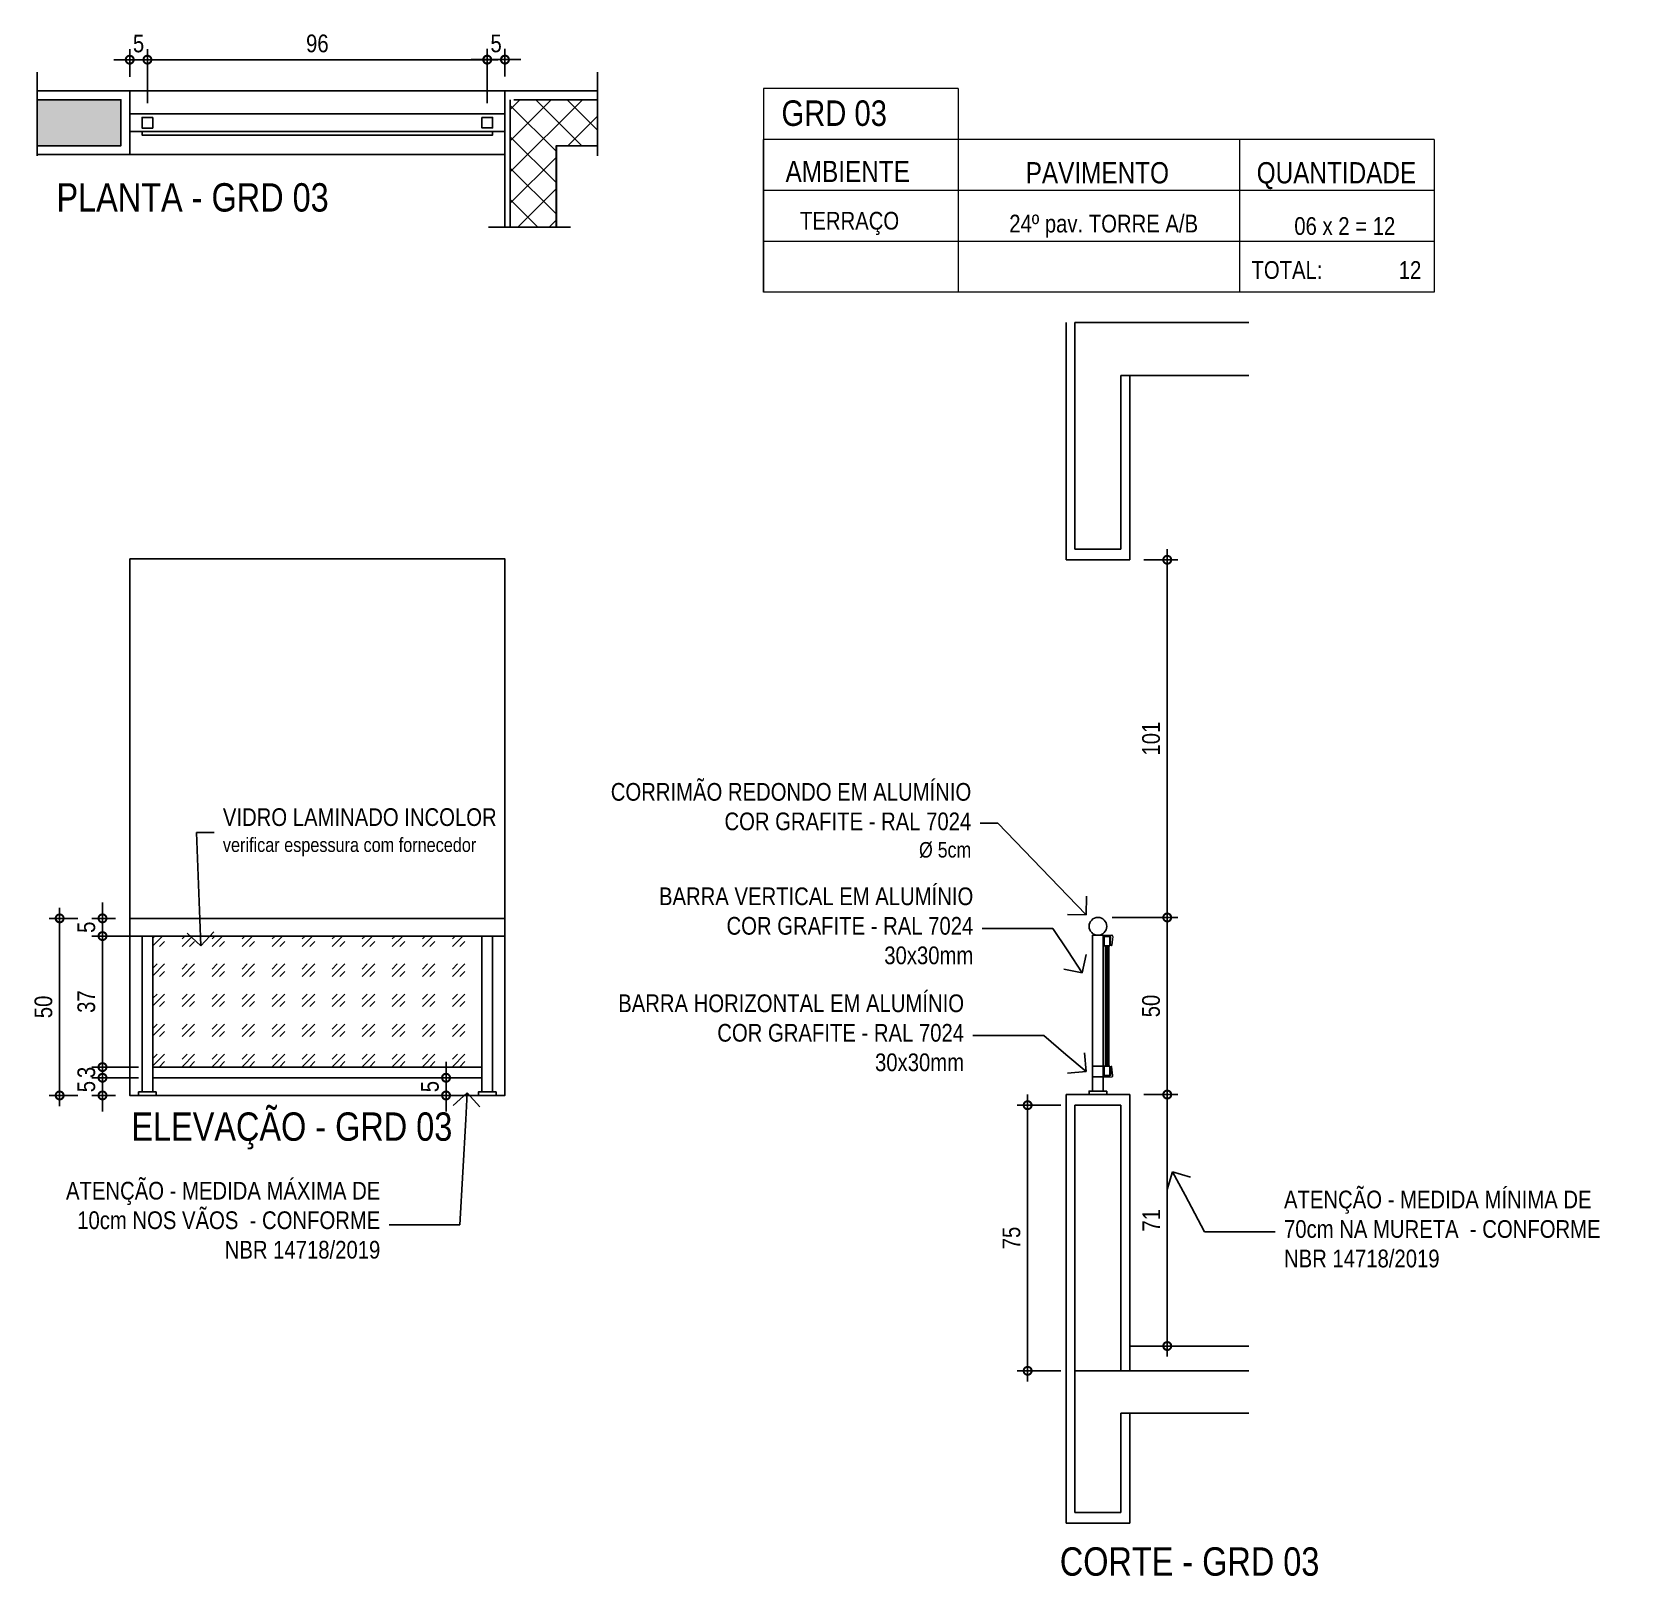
# Model space of a CAD drawing. Header units: metres. Extents: x -1.2 to 70.7, y -18.8 to 3.9.
# Drawn here: x 17.819 to 22.325, y -0.929 to 3.431 of the extents above; entities that cross this region are included whole.
import ezdxf
from ezdxf import colors
from ezdxf.entities.mleader import LeaderData, LeaderLine
from ezdxf.math import Vec2, Vec3

# ---------------------------------------------------------------- set-up
doc = ezdxf.new("R2010")
doc.units = ezdxf.units.M
doc.header["$PDMODE"] = 35
doc.linetypes.add('DASHEDX2', pattern=[1.5, 1, -0.5])
for name, color, linetype in [('1', 232, 'DASHEDX2'), ('103', 232, 'Continuous'), ('4', 2, 'Continuous'), ('5', 2, 'Continuous'), ('ARQ-ALV ACAB', 4, 'Continuous'), ('ARQ-ALV OSSO', 5, 'Continuous'), ('ARQ-AUX', 7, 'Continuous'), ('ARQ-AUX1', 1, 'Continuous'), ('ARQ-AUX2', 2, 'Continuous'), ('ARQ-DIM', 2, 'Continuous'), ('ARQ-SIM', 1, 'Continuous'), ('ARQ-TXT', 2, 'Continuous'), ('ARQ-TXT01', 2, 'Continuous'), ('ARQ-TXT3', 3, 'Continuous'), ('ES-CORTE', 2, 'Continuous')]:
    doc.layers.add(name, color=color, linetype=linetype)
doc.layers.add('SIMB', color=1, linetype='Continuous', lineweight=13)
doc.styles.add('Adesa', font='ARIALN.TTF')
doc.dimstyles.new('ADESA 1-0025', dxfattribs={"dimtxt": 0.05, "dimasz": 0.045, "dimexe": 0.03, "dimexo": 0.04, "dimgap": 0.02, "dimtad": 1, "dimtoh": 1, "dimdec": 0, "dimlfac": 100, "dimzin": 4, "dimtxsty": 'Adesa', "dimblk": 'DOTSMALL', "dimcen": 1, "dimdle": 0.03, "dimclrd": 1, "dimclre": 1, "dimclrt": 256, "dimazin": 1, "dimtm": 1e-09, "dimtfac": 1, "dimtdec": 0, "dimtix": 1, "dimtmove": 2, "dimatfit": 0, "dimldrblk": 'DOTSMALL', "dimfxl": 0.8, "dimtvp": 2, "dimtolj": 1, "dimtzin": 0, "dimarcsym": 0})

# ---------------------------------------------------------------- blocks, each defined once
blk = doc.blocks.new('_H315D25D1B8-052')
for p, q in [((-605.99, 596.09), (-585.58, 616.5)), ((-605.99, 604.93), (-594.42, 616.5)), ((-605.99, 613.77), (-603.26, 616.5)), ((-592.99, 601.83), (-605.99, 614.83)), ((-585.82, 603.5), (-598.82, 616.5)), ((-581.37, 607.89), (-589.98, 616.5)), ((-589.74, 603.5), (-581.37, 611.87)), ((-592.99, 592.99), (-605.99, 605.99)), ((-605.99, 587.25), (-592.99, 600.25)), ((-592.99, 584.15), (-605.99, 597.15)), ((-603.94, 580.46), (-592.99, 591.41)), ((-598.14, 580.46), (-605.99, 588.31)), ((-595.1, 580.46), (-592.99, 582.57))]:
    blk.add_line(p, q)
blk = doc.blocks.new('_DotSmall')
at = {"color": 0, "linetype": 'ByBlock', "const_width": 0.5}
blk.add_lwpolyline([(-0.0625, 0, 1), (0.0625, 0, 1)], format="xyb", close=True, dxfattribs=at)
blk = doc.blocks.new('*D41')
at = {"layer": 'ARQ-DIM', "color": 1, "lineweight": -2, "transparency": 16777216}
for p, q in [((18.0956, 3.3044), (18.0956, 3.3824)), ((18.1456, 3.2294), (18.1456, 3.3824)), ((18.0956, 3.3524), (18.0506, 3.3524)), ((18.1456, 3.3524), (18.0956, 3.3524)), ((18.1456, 3.3524), (18.1906, 3.3524))]:
    blk.add_line(p, q, dxfattribs=at)
at = {"layer": 'Defpoints', "color": 0, "transparency": 16777216}
for p in [(18.0956, 3.3524), (18.0956, 3.2644, 0), (18.1456, 3.1894, 0)]:
    blk.add_point(p, dxfattribs=at)
at = {"layer": 'ARQ-DIM', "color": 1, "lineweight": -2, "transparency": 16777216, "xscale": 0.045, "yscale": 0.045, "zscale": 0.045}
blk.add_blockref('_DotSmall', (18.0956, 3.3524), dxfattribs=at)
at = {"layer": 'ARQ-DIM', "color": 1, "lineweight": -2, "transparency": 16777216, "xscale": 0.045, "yscale": 0.045, "zscale": 0.045, "rotation": 180}
blk.add_blockref('_DotSmall', (18.1456, 3.3524), dxfattribs=at)
at = {"layer": 'ARQ-DIM', "transparency": 16777216, "insert": (18.1206, 3.3979), "char_height": 0.05, "attachment_point": 5, "style": 'Adesa'}
blk.add_mtext('\\A1;5', dxfattribs=at)
blk = doc.blocks.new('*D42')
at = {"layer": 'ARQ-DIM', "color": 1, "lineweight": -2, "transparency": 16777216}
for p, q in [((18.1456, 3.2294), (18.1456, 3.3824)), ((19.1055, 3.2294), (19.1055, 3.3824)), ((18.1156, 3.3524), (19.1355, 3.3524))]:
    blk.add_line(p, q, dxfattribs=at)
at = {"layer": 'Defpoints', "color": 0, "transparency": 16777216}
for p in [(19.1055, 3.3524), (18.1456, 3.1894, 0), (19.1055, 3.1894)]:
    blk.add_point(p, dxfattribs=at)
at = {"layer": 'ARQ-DIM', "color": 1, "lineweight": -2, "transparency": 16777216, "xscale": 0.045, "yscale": 0.045, "zscale": 0.045, "rotation": 180}
blk.add_blockref('_DotSmall', (18.1456, 3.3524), dxfattribs=at)
at = {"layer": 'ARQ-DIM', "color": 1, "lineweight": -2, "transparency": 16777216, "xscale": 0.045, "yscale": 0.045, "zscale": 0.045}
blk.add_blockref('_DotSmall', (19.1055, 3.3524), dxfattribs=at)
at = {"layer": 'ARQ-DIM', "transparency": 16777216, "insert": (18.6256, 3.398), "char_height": 0.05, "attachment_point": 5, "style": 'Adesa'}
blk.add_mtext('\\A1;96', dxfattribs=at)
blk = doc.blocks.new('*D43')
at = {"layer": 'ARQ-DIM', "color": 1, "lineweight": -2, "transparency": 16777216}
for p, q in [((19.1055, 3.2296), (19.1055, 3.3826)), ((19.1555, 3.3046), (19.1555, 3.3826)), ((19.1055, 3.3526), (19.0605, 3.3526)), ((19.1055, 3.3526), (19.1555, 3.3526)), ((19.1555, 3.3526), (19.2005, 3.3526))]:
    blk.add_line(p, q, dxfattribs=at)
at = {"layer": 'Defpoints', "color": 0, "transparency": 16777216}
for p in [(19.1555, 3.3526), (19.1555, 3.2646, 0), (19.1055, 3.1896, 0)]:
    blk.add_point(p, dxfattribs=at)
at = {"layer": 'ARQ-DIM', "color": 1, "lineweight": -2, "transparency": 16777216, "xscale": 0.045, "yscale": 0.045, "zscale": 0.045}
blk.add_blockref('_DotSmall', (19.1055, 3.3526), dxfattribs=at)
at = {"layer": 'ARQ-DIM', "color": 1, "lineweight": -2, "transparency": 16777216, "xscale": 0.045, "yscale": 0.045, "zscale": 0.045, "rotation": 180}
blk.add_blockref('_DotSmall', (19.1555, 3.3526), dxfattribs=at)
at = {"layer": 'ARQ-DIM', "transparency": 16777216, "insert": (19.1305, 3.398), "char_height": 0.05, "attachment_point": 5, "style": 'Adesa'}
blk.add_mtext('\\A1;5', dxfattribs=at)
blk = doc.blocks.new('*D45')
at = {"layer": 'ARQ-DIM', "color": 1, "lineweight": -2, "transparency": 16777216}
for p, q in [((18.0187, 0.4779), (18.0187, 0.5229)), ((18.1206, 0.4779), (17.9887, 0.4779)), ((18.0187, 0.4779), (18.0187, 0.4279)), ((18.0556, 0.4279), (17.9887, 0.4279)), ((18.0187, 0.4279), (18.0187, 0.3829))]:
    blk.add_line(p, q, dxfattribs=at)
at = {"layer": 'Defpoints', "color": 0, "transparency": 16777216}
for p in [(18.1606, 0.4779, 0), (18.0187, 0.4279), (18.0956, 0.4279)]:
    blk.add_point(p, dxfattribs=at)
at = {"layer": 'ARQ-DIM', "color": 1, "lineweight": -2, "transparency": 16777216, "xscale": 0.045, "yscale": 0.045, "zscale": 0.045}
for p, rotation in [((18.0187, 0.4779), 270), ((18.0187, 0.4279), 90)]:
    blk.add_blockref('_DotSmall', p, dxfattribs=dict(at, rotation=rotation))
at = {"layer": 'ARQ-DIM', "transparency": 16777216, "insert": (17.9733, 0.4529), "char_height": 0.05, "attachment_point": 5, "rotation": 90, "style": 'Adesa'}
blk.add_mtext('\\A1;5', dxfattribs=at)
blk = doc.blocks.new('*D46')
at = {"layer": 'ARQ-DIM', "color": 1, "lineweight": -2, "transparency": 16777216}
for p, q in [((18.0187, 0.5079), (18.0187, 0.5529)), ((18.1206, 0.5079), (17.9887, 0.5079)), ((18.0187, 0.5079), (18.0187, 0.4779)), ((18.1206, 0.4779), (17.9887, 0.4779)), ((18.0187, 0.4779), (18.0187, 0.4329))]:
    blk.add_line(p, q, dxfattribs=at)
at = {"layer": 'Defpoints', "color": 0, "transparency": 16777216}
for p in [(18.1606, 0.5079, 0), (18.0187, 0.4779), (18.1606, 0.4779, 0)]:
    blk.add_point(p, dxfattribs=at)
at = {"layer": 'ARQ-DIM', "color": 1, "lineweight": -2, "transparency": 16777216, "xscale": 0.045, "yscale": 0.045, "zscale": 0.045}
for p, rotation in [((18.0187, 0.5079), 270), ((18.0187, 0.4779), 90)]:
    blk.add_blockref('_DotSmall', p, dxfattribs=dict(at, rotation=rotation))
at = {"layer": 'ARQ-DIM', "transparency": 16777216, "insert": (17.9732, 0.4929), "char_height": 0.05, "attachment_point": 5, "rotation": 90, "style": 'Adesa'}
blk.add_mtext('\\A1;3', dxfattribs=at)
blk = doc.blocks.new('*D47')
at = {"layer": 'ARQ-DIM', "color": 1, "lineweight": -2, "transparency": 16777216}
for p, q in [((18.0187, 0.4779), (18.0187, 0.9079)), ((18.1206, 0.8779), (17.9887, 0.8779)), ((18.1206, 0.5079), (17.9887, 0.5079))]:
    blk.add_line(p, q, dxfattribs=at)
at = {"layer": 'Defpoints', "color": 0, "transparency": 16777216}
for p in [(18.0187, 0.8779), (18.1606, 0.8779, 0), (18.1606, 0.5079, 0)]:
    blk.add_point(p, dxfattribs=at)
at = {"layer": 'ARQ-DIM', "color": 1, "lineweight": -2, "transparency": 16777216, "xscale": 0.045, "yscale": 0.045, "zscale": 0.045}
for p, rotation in [((18.0187, 0.8779), 90), ((18.0187, 0.5079), 270)]:
    blk.add_blockref('_DotSmall', p, dxfattribs=dict(at, rotation=rotation))
at = {"layer": 'ARQ-DIM', "transparency": 16777216, "insert": (17.9732, 0.6929), "char_height": 0.05, "attachment_point": 5, "rotation": 90, "style": 'Adesa'}
blk.add_mtext('\\A1;37', dxfattribs=at)
blk = doc.blocks.new('*D48')
at = {"layer": 'ARQ-DIM', "color": 1, "lineweight": -2, "transparency": 16777216}
for p, q in [((18.0187, 0.9279), (18.0187, 0.9729)), ((18.0556, 0.9279), (17.9887, 0.9279)), ((18.0187, 0.9279), (18.0187, 0.8779)), ((18.0556, 0.8779), (17.9887, 0.8779)), ((18.0187, 0.8779), (18.0187, 0.8329))]:
    blk.add_line(p, q, dxfattribs=at)
at = {"layer": 'Defpoints', "color": 0, "transparency": 16777216}
for p in [(18.0956, 0.9279, 0), (18.0187, 0.8779), (18.0956, 0.8779, 0)]:
    blk.add_point(p, dxfattribs=at)
at = {"layer": 'ARQ-DIM', "color": 1, "lineweight": -2, "transparency": 16777216, "xscale": 0.045, "yscale": 0.045, "zscale": 0.045}
for p, rotation in [((18.0187, 0.9279), 270), ((18.0187, 0.8779), 90)]:
    blk.add_blockref('_DotSmall', p, dxfattribs=dict(at, rotation=rotation))
at = {"layer": 'ARQ-DIM', "transparency": 16777216, "insert": (17.9733, 0.9029), "char_height": 0.05, "attachment_point": 5, "rotation": 90, "style": 'Adesa'}
blk.add_mtext('\\A1;5', dxfattribs=at)
blk = doc.blocks.new('*D49')
at = {"layer": 'ARQ-DIM', "color": 1, "lineweight": -2, "transparency": 16777216}
for p, q in [((17.8977, 0.9579), (17.8977, 0.3979)), ((17.9487, 0.9279), (17.8677, 0.9279)), ((17.9487, 0.4279), (17.8677, 0.4279))]:
    blk.add_line(p, q, dxfattribs=at)
at = {"layer": 'Defpoints', "color": 0, "transparency": 16777216}
for p in [(17.9887, 0.9279), (17.8977, 0.4279), (17.9887, 0.4279)]:
    blk.add_point(p, dxfattribs=at)
at = {"layer": 'ARQ-DIM', "color": 1, "lineweight": -2, "transparency": 16777216, "xscale": 0.045, "yscale": 0.045, "zscale": 0.045}
for p, rotation in [((17.8977, 0.9279), 90), ((17.8977, 0.4279), 270)]:
    blk.add_blockref('_DotSmall', p, dxfattribs=dict(at, rotation=rotation))
at = {"layer": 'ARQ-DIM', "transparency": 16777216, "insert": (17.8521, 0.6779), "char_height": 0.05, "attachment_point": 5, "rotation": 90, "style": 'Adesa'}
blk.add_mtext('\\A1;50', dxfattribs=at)
blk = doc.blocks.new('_Open90')
at = {"color": 0, "linetype": 'ByBlock', "lineweight": -2}
for p, q in [((0, 0), (-1, 0)), ((-0.5, 0.5), (0, 0)), ((0, 0), (-0.5, -0.5))]:
    blk.add_line(p, q, dxfattribs=at)
blk = doc.blocks.new('*D44')
at = {"layer": 'ARQ-DIM', "color": 1, "lineweight": -2, "transparency": 16777216}
for p, q in [((18.9891, 0.4779), (18.9891, 0.5229)), ((19.0231, 0.4779), (18.9591, 0.4779)), ((18.9891, 0.4779), (18.9891, 0.4279)), ((19.0231, 0.4279), (18.9591, 0.4279)), ((18.9891, 0.4279), (18.9891, 0.3829))]:
    blk.add_line(p, q, dxfattribs=at)
at = {"layer": 'Defpoints', "color": 0, "transparency": 16777216}
for p in [(19.0631, 0.4779, 0), (18.9891, 0.4279), (19.0631, 0.4279)]:
    blk.add_point(p, dxfattribs=at)
at = {"layer": 'ARQ-DIM', "color": 1, "lineweight": -2, "transparency": 16777216, "xscale": 0.045, "yscale": 0.045, "zscale": 0.045}
for p, rotation in [((18.9891, 0.4779), 270), ((18.9891, 0.4279), 90)]:
    blk.add_blockref('_DotSmall', p, dxfattribs=dict(at, rotation=rotation))
at = {"layer": 'ARQ-DIM', "transparency": 16777216, "insert": (18.9437, 0.4529), "char_height": 0.05, "attachment_point": 5, "rotation": 90, "style": 'Adesa'}
blk.add_mtext('\\A1;5', dxfattribs=at)
blk = doc.blocks.new('*D50')
at = {"layer": 'ARQ-AUX2', "color": 1, "lineweight": -2, "transparency": 16777216}
for p, q in [((21.0263, 0.4604), (21.0263, -0.3096)), ((20.9605, 0.4304), (21.0563, 0.4304)), ((20.9605, -0.2796), (21.0563, -0.2796))]:
    blk.add_line(p, q, dxfattribs=at)
at = {"layer": 'Defpoints', "color": 0, "transparency": 16777216}
for p in [(20.9205, 0.4304, 0), (20.9205, -0.2796, 0), (21.0263, -0.2796)]:
    blk.add_point(p, dxfattribs=at)
at = {"layer": 'ARQ-AUX2', "color": 1, "lineweight": -2, "transparency": 16777216, "xscale": 0.045, "yscale": 0.045, "zscale": 0.045}
for p, rotation in [((21.0263, 0.4304), 90), ((21.0263, -0.2796), 270)]:
    blk.add_blockref('_DotSmall', p, dxfattribs=dict(at, rotation=rotation))
at = {"layer": 'ARQ-AUX2', "transparency": 16777216, "insert": (20.9812, 0.0754), "char_height": 0.05, "attachment_point": 5, "rotation": 90, "style": 'Adesa'}
blk.add_mtext('\\A1;71', dxfattribs=at)
blk = doc.blocks.new('*D51')
at = {"layer": 'ARQ-AUX2', "color": 1, "lineweight": -2, "transparency": 16777216}
for p, q in [((21.0263, 0.9604), (21.0263, 0.4004)), ((20.8705, 0.9304), (21.0563, 0.9304)), ((20.9605, 0.4304), (21.0563, 0.4304))]:
    blk.add_line(p, q, dxfattribs=at)
at = {"layer": 'Defpoints', "color": 0, "transparency": 16777216}
for p in [(20.8305, 0.9304, 0), (20.9205, 0.4304, 0), (21.0263, 0.4304)]:
    blk.add_point(p, dxfattribs=at)
at = {"layer": 'ARQ-AUX2', "color": 1, "lineweight": -2, "transparency": 16777216, "xscale": 0.045, "yscale": 0.045, "zscale": 0.045}
for p, rotation in [((21.0263, 0.9304), 90), ((21.0263, 0.4304), 270)]:
    blk.add_blockref('_DotSmall', p, dxfattribs=dict(at, rotation=rotation))
at = {"layer": 'ARQ-AUX2', "transparency": 16777216, "insert": (20.9807, 0.6804), "char_height": 0.05, "attachment_point": 5, "rotation": 90, "style": 'Adesa'}
blk.add_mtext('\\A1;50', dxfattribs=at)
blk = doc.blocks.new('*D52')
at = {"layer": 'ARQ-AUX2', "color": 1, "lineweight": -2, "transparency": 16777216}
for p, q in [((20.6319, -0.3796), (20.6319, 0.4304)), ((20.7255, 0.4004), (20.6019, 0.4004)), ((20.7255, -0.3496), (20.6019, -0.3496))]:
    blk.add_line(p, q, dxfattribs=at)
at = {"layer": 'Defpoints', "color": 0, "transparency": 16777216}
for p in [(20.6319, 0.4004), (20.7655, 0.4004, 0), (20.7655, -0.3496, 0)]:
    blk.add_point(p, dxfattribs=at)
at = {"layer": 'ARQ-AUX2', "color": 1, "lineweight": -2, "transparency": 16777216, "xscale": 0.045, "yscale": 0.045, "zscale": 0.045}
for p, rotation in [((20.6319, 0.4004), 90), ((20.6319, -0.3496), 270)]:
    blk.add_blockref('_DotSmall', p, dxfattribs=dict(at, rotation=rotation))
at = {"layer": 'ARQ-AUX2', "transparency": 16777216, "insert": (20.5864, 0.0254), "char_height": 0.05, "attachment_point": 5, "rotation": 90, "style": 'Adesa'}
blk.add_mtext('\\A1;75', dxfattribs=at)
blk = doc.blocks.new('*D53')
at = {"layer": 'ARQ-AUX2', "color": 1, "lineweight": -2, "transparency": 16777216}
for p, q in [((20.9605, 1.9404), (21.0563, 1.9404)), ((21.0263, 1.9704), (21.0263, 0.9004)), ((20.9605, 0.9304), (21.0563, 0.9304))]:
    blk.add_line(p, q, dxfattribs=at)
at = {"layer": 'Defpoints', "color": 0, "transparency": 16777216}
for p in [(20.9205, 1.9404, 0), (20.9205, 0.9304), (21.0263, 0.9304)]:
    blk.add_point(p, dxfattribs=at)
at = {"layer": 'ARQ-AUX2', "color": 1, "lineweight": -2, "transparency": 16777216, "xscale": 0.045, "yscale": 0.045, "zscale": 0.045}
for p, rotation in [((21.0263, 1.9404), 90), ((21.0263, 0.9304), 270)]:
    blk.add_blockref('_DotSmall', p, dxfattribs=dict(at, rotation=rotation))
at = {"layer": 'ARQ-AUX2', "transparency": 16777216, "insert": (20.9807, 1.4354), "char_height": 0.05, "attachment_point": 5, "rotation": 90, "style": 'Adesa'}
blk.add_mtext('\\A1;101', dxfattribs=at)
blk = doc.blocks.new('DET CTE GRD')
at = {"layer": 'ARQ-AUX'}
for p, q in [((0.0218, 0.4189), (0.0227, 0.4198)), ((0.0218, 0.4189), (0.0218, 0.0811)), ((0.0299, 0.4198), (0.0227, 0.4198)), ((0.0308, 0.4189), (0.0299, 0.4198)), ((0.0308, 0.0811), (0.0308, 0.4189)), ((0.0308, 0.4189), (0.0308, 0.4189)), ((0.0218, 0.0811), (0.0227, 0.0802)), ((0.0299, 0.0802), (0.0227, 0.0802)), ((0.0308, 0.0811), (0.0299, 0.0802)), ((0.0308, 0.0811), (0.0308, 0.0811))]:
    blk.add_line(p, q, dxfattribs=at)
for points in [[(0.0339, 0.42), (0.0179, 0.42), (0.0179, 0.446), (0.0339, 0.446), (0.0339, 0.42)], [(0.0339, 0.08), (0.0179, 0.08), (0.0179, 0.054), (0.0339, 0.054), (0.0339, 0.08)]]:
    blk.add_lwpolyline(points, close=True, dxfattribs=at)
at = {"layer": 'ARQ-AUX', "color": 251}
for points in [[(0.0233, 0.4198), (0.0233, 0.0811)], [(0.0263, 0.4198), (0.0263, 0.0811)], [(0.0293, 0.4198), (0.0293, 0.0811)]]:
    blk.add_lwpolyline(points, dxfattribs=at)
at = {"layer": 'ARQ-AUX1', "color": 7, "linetype": 'Continuous', "lineweight": 0}
for p, q in [((0.015, 0.45), (0.0388, 0.45)), ((0.0368, 0.446), (0.015, 0.446)), ((0.0368, 0.4217), (0.0368, 0.446)), ((0.0418, 0.4463), (0.0394, 0.4214)), ((0.0368, 0.054), (0.015, 0.054)), ((0.015, 0.05), (0.0388, 0.05)), ((0.0368, 0.0783), (0.0368, 0.054)), ((0.0418, 0.0537), (0.0394, 0.0786))]:
    blk.add_line(p, q, dxfattribs=at)
at = {"layer": 'ARQ-AUX1'}
blk.add_lwpolyline([(0.015, 0.08), (-0.015, 0.08), (-0.015, 0.05), (0.015, 0.05)], close=True, dxfattribs=at)
at = {"layer": 'ARQ-AUX1', "color": 7, "linetype": 'Continuous', "lineweight": 0}
for centre, radius, start, end in [((0.0381, 0.4217), 0.00129, 180, 347), ((0.0388, 0.447), 0.003, 347, 90), ((0.0381, 0.0783), 0.00129, 13, 180), ((0.0388, 0.053), 0.003, 270, 13)]:
    blk.add_arc(centre, radius, start, end, dxfattribs=at)
at = {"layer": 'ARQ-AUX2'}
for points in [[(0.015, 0.45), (-0.015, 0.45), (-0.015, 0.01), (0.015, 0.01)], [(0.025, 0.01), (-0.025, 0.01), (-0.025, 0), (0.025, 0)]]:
    blk.add_lwpolyline(points, close=True, dxfattribs=at)
blk.add_circle((0, 0.475), 0.025, dxfattribs=at)

msp = doc.modelspace()

# ---------------------------------------------------------------- hatches: boundary and pattern name
h = msp.add_hatch()
h.set_pattern_fill('ANSI31', color=255)
h.paths.add_polyline_path([(19.1106, 1.9193), (19.0806, 1.9193), (19.0806, 1.5793), (19.1106, 1.5793)])
h.paths.add_polyline_path([(18.2468, 1.9693), (18.2468, 1.9193), (19.1456, 1.9193), (19.1456, 1.9693)])
h.paths.add_polyline_path([(19.1206, 1.5793), (19.0706, 1.5793), (19.0706, 1.5693), (19.1206, 1.5693)])
h.paths.add_polyline_path([(19.0806, 1.6493), (18.3118, 1.6493), (18.3118, 1.6193), (19.0806, 1.6193)])
h.paths.add_polyline_path([(18.3218, 1.5793), (18.2718, 1.5793), (18.2718, 1.5693), (18.3218, 1.5693)])
h.paths.add_polyline_path([(18.3118, 1.9193), (18.2818, 1.9193), (18.2818, 1.5793), (18.3118, 1.5793)])
h.paths.add_polyline_path([(18.0956, 1.5694), (18.0956, 3.1343), (18.2468, 3.1343), (18.2468, 1.5694)])
h = msp.add_hatch()
h.set_pattern_fill('GOST_GLASS', color=252, scale=0.01)
h.paths.add_polyline_path([(18.1606, 0.8779), (18.1606, 0.5079), (19.0905, 0.5079), (19.0905, 0.8779)])
at = {"layer": 'ARQ-DIM'}
h = msp.add_hatch(color=8, dxfattribs=at)
h.dxf.hatch_style = 1
h.paths.add_polyline_path([(17.8343, 3.2394), (17.8343, 3.1095), (18.0706, 3.1095), (18.0706, 3.2394)])

# ---------------------------------------------------------------- linework, layer by layer
msp.add_lwpolyline([(18.0956, 1.9429), (19.1555, 1.9429), (19.1555, 0.4279), (18.0956, 0.4279)], close=True)
at = {"layer": '1'}
for points in [[(19.1706, 3.2395), (19.1706, 3.1095)], [(19.4168, 3.2395), (19.2356, 3.2395)], [(19.1706, 3.1095), (19.1706, 2.8791)], [(19.3006, 3.1095), (19.4168, 3.1095)], [(19.3006, 2.8791), (19.3006, 3.1095)]]:
    msp.add_lwpolyline(points, dxfattribs=at)
at = {"layer": '4', "linetype": 'Continuous'}
msp.add_lwpolyline([(17.8343, 3.1095), (18.0706, 3.1095), (18.0706, 3.2394), (17.8343, 3.2394)], dxfattribs=at)
at = {"layer": '5', "linetype": 'Continuous'}
msp.add_lwpolyline([(17.8343, 3.1095), (18.0706, 3.1095), (18.0706, 3.2394), (17.8343, 3.2394)], dxfattribs=at)
at = {"layer": 'ARQ-ALV ACAB'}
for p, q in [((18.0956, 3.2644, 0), (18.0956, 3.0844, 0)), ((17.8343, 3.0844, 0), (19.1555, 3.0844, 0)), ((20.7404, 2.6104, 0), (20.7404, 1.9404, 0)), ((20.9205, 2.4604, 0), (20.9205, 1.9404, 0)), ((20.7404, -0.3496, 0), (20.7404, 0.4304, 0)), ((20.9205, -0.3496, 0), (20.9205, 0.4304, 0)), ((20.7404, -0.3496, 0), (20.7404, -0.7796, 0)), ((20.9205, -0.4696, 0), (20.9205, -0.7796, 0))]:
    msp.add_line(p, q, dxfattribs=at)
for points in [[(19.4168, 3.2644), (17.8343, 3.2644)], [(19.1555, 2.8791), (19.1555, 3.2644)]]:
    msp.add_lwpolyline(points, dxfattribs=at)
at = {"layer": 'ARQ-ALV ACAB', "elevation": 0}
for points in [[(20.7404, 1.9404), (20.9205, 1.9404)], [(20.9205, 0.4304), (20.7404, 0.4304)], [(20.9205, -0.2796), (21.2571, -0.2796)], [(20.7404, -0.7796), (20.9205, -0.7796)], [(20.7404, -0.7796), (20.9205, -0.7796)]]:
    msp.add_lwpolyline(points, dxfattribs=at)
at = {"layer": 'ARQ-ALV OSSO'}
for points in [[(19.1706, 2.8791), (19.1706, 3.2394)], [(19.4168, 3.2394), (19.1805, 3.2394)], [(19.4168, 3.1094), (19.3007, 3.1094), (19.3007, 2.8791)]]:
    msp.add_lwpolyline(points, dxfattribs=at)
at = {"layer": 'ARQ-AUX', "elevation": 0}
msp.add_lwpolyline([(18.1306, 3.1494), (19.1205, 3.1494), (19.1205, 3.1394), (18.1306, 3.1394)], close=True, dxfattribs=at)
at = {"layer": 'ARQ-AUX1', "elevation": 0}
for points in [[(17.8343, 3.3176), (17.8343, 3.0811)], [(19.4168, 3.3176), (19.4168, 3.0811)], [(19.3411, 2.8791), (19.1093, 2.8791)]]:
    msp.add_lwpolyline(points, dxfattribs=at)
for points in [[(18.1606, 3.1894), (18.1306, 3.1894), (18.1306, 3.1594), (18.1606, 3.1594)], [(19.0905, 3.1896), (19.1205, 3.1896), (19.1205, 3.1596), (19.0905, 3.1596)]]:
    msp.add_lwpolyline(points, close=True, dxfattribs=at)
at = {"layer": 'ARQ-AUX2'}
for points in [[(19.1555, 3.1994), (18.0956, 3.1994)], [(19.1555, 3.1494), (18.0956, 3.1494)]]:
    msp.add_lwpolyline(points, dxfattribs=at)
at = {"layer": 'ARQ-AUX2', "elevation": 0}
for points in [[(18.0956, 0.9279), (18.0956, 0.8779), (19.1555, 0.8779), (19.1555, 0.9279)], [(18.1606, 0.8779), (18.1306, 0.8779), (18.1306, 0.4379), (18.1606, 0.4379)], [(19.1205, 0.8779), (19.0905, 0.8779), (19.0905, 0.4379), (19.1205, 0.4379)], [(19.0905, 0.5079), (18.1606, 0.5079), (18.1606, 0.4779), (19.0905, 0.4779)], [(18.1706, 0.4379), (18.1206, 0.4379), (18.1206, 0.4279), (18.1706, 0.4279)], [(19.1305, 0.4379), (19.0805, 0.4379), (19.0805, 0.4279), (19.1305, 0.4279)]]:
    msp.add_lwpolyline(points, close=True, dxfattribs=at)
at = {"layer": 'ES-CORTE'}
for p, q in [((20.7655, 2.4504, 0), (20.7655, 1.9704, 0)), ((20.8955, 2.4604, 0), (20.8955, 1.9704, 0)), ((20.7655, -0.3496, 0), (20.7655, 0.4004, 0)), ((20.8955, -0.3496, 0), (20.8955, 0.4004, 0)), ((20.8955, -0.4696, 0), (20.8955, -0.7496, 0)), ((20.7655, -0.5096, 0), (20.7655, -0.7496, 0))]:
    msp.add_line(p, q, dxfattribs=at)
at = {"layer": 'ES-CORTE', "elevation": 0}
for points in [[(20.7655, 2.4504), (20.7655, 2.6104)], [(21.2571, 2.6104), (20.7655, 2.6104)], [(21.2571, 2.4604), (20.8955, 2.4604)], [(20.8955, 1.9704), (20.7655, 1.9704)], [(20.8955, 0.4004), (20.7655, 0.4004)], [(21.2571, -0.3496), (20.7655, -0.3496)], [(20.7655, -0.5096), (20.7655, -0.3496)], [(21.2571, -0.4696), (20.8955, -0.4696)], [(20.8955, -0.7496), (20.7655, -0.7496)], [(20.8955, -0.7496), (20.7655, -0.7496)]]:
    msp.add_lwpolyline(points, dxfattribs=at)
at = {"layer": 'SIMB', "ltscale": 0.01}
for p, q in [((19.886, 3.271, 0), (19.886, 2.6956, 0)), ((20.436, 3.271, 0), (19.886, 3.271, 0)), ((20.436, 3.271, 0), (20.436, 2.6956, 0)), ((20.2246, 3.1271, 0), (19.886, 3.1271, 0)), ((19.886, 2.6956, 0), (19.886, 3.1271, 0)), ((19.886, 2.6956, 0), (19.886, 3.1271, 0)), ((21.7801, 3.1271, 0), (20.2246, 3.1271, 0)), ((21.2301, 3.1271, 0), (21.2301, 2.6956, 0)), ((21.7801, 3.1271, 0), (21.7801, 2.6956, 0)), ((21.7801, 2.9833, 0), (19.886, 2.9833, 0)), ((21.7801, 2.8394, 0), (19.886, 2.8394, 0)), ((21.7801, 2.6956, 0), (19.886, 2.6956, 0))]:
    msp.add_line(p, q, dxfattribs=at)

# ---------------------------------------------------------------- block references
at = {"layer": '103', "xscale": 0.01, "yscale": 0.01, "zscale": 0.01}
msp.add_blockref('_H315D25D1B8-052', (25.2306, -2.9256), dxfattribs=at)
at = {"layer": 'ARQ-DIM'}
msp.add_blockref('DET CTE GRD', (20.8305, 0.4304, 0), dxfattribs=at)

# ---------------------------------------------------------------- texts
at = {"layer": 'ARQ-TXT', "ltscale": 0.5, "style": 'Adesa'}
for s, p in [('PLANTA - GRD 03', (17.8888, 2.9236, 0)), ('ELEVAÇÃO - GRD 03', (18.1004, 0.3)), ('CORTE - GRD 03', (20.7228, -0.928, 0))]:
    msp.add_text(s, height=0.08, dxfattribs=at).set_placement(p)
at = {"layer": 'ARQ-TXT', "ltscale": 0.01, "char_height": 0.05, "style": 'Adesa'}
for s, insert, width, attachment_point in [('\\pi0.09948;24º pav. TORRE A/B', (20.4805, 2.8821, 0), 0.727785, 4), ('06 x 2 = 12', (21.5277, 2.8824, 0), 0.452083, 5)]:
    msp.add_mtext(s, dxfattribs=dict(at, insert=insert, width=width, attachment_point=attachment_point))
at = {"layer": 'ARQ-TXT01', "ltscale": 0.01, "style": 'Adesa'}
for s, insert, char_height, width, attachment_point in [('AMBIENTE', (20.1237, 3.0668, 0), 0.06, 0.605305, 2), ('PAVIMENTO', (20.8288, 3.0631, 0), 0.06, 0.605305, 2), ('QUANTIDADE', (21.5042, 3.0631, 0), 0.06, 0.605305, 2), ('TERRAÇO', (19.989, 2.9227, 0), 0.05, 0.538805, 1), ('TOTAL:^I 12', (21.2642, 2.7836, 0), 0.05, 0.518239, 1)]:
    msp.add_mtext(s, dxfattribs=dict(at, insert=insert, char_height=char_height, width=width, attachment_point=attachment_point))
at = {"layer": 'ARQ-TXT3', "ltscale": 0.01, "insert": (19.9366, 3.2374, 0), "char_height": 0.072, "width": 0.605305, "attachment_point": 1, "style": 'Adesa'}
msp.add_mtext('GRD 03', dxfattribs=at)

# ---------------------------------------------------------------- dimensions: what is measured, and where the dimension line sits
at = {"layer": 'ARQ-AUX2'}
for base, p1, p2, picture, middle in [((21.0263, 0.9304, 0), (20.9205, 1.9404, 0), (20.9205, 0.9304, 0), '*D53', (20.9807, 1.4354, 0)), ((21.0263, 0.4304, 0), (20.8305, 0.9304, 0), (20.9205, 0.4304, 0), '*D51', (20.9807, 0.6804, 0)), ((21.0263, -0.2796, 0), (20.9205, 0.4304, 0), (20.9205, -0.2796, 0), '*D50', (20.9812, 0.0754, 0)), ((20.6319, 0.4004, 0), (20.7655, -0.3496, 0), (20.7655, 0.4004, 0), '*D52', (20.5864, 0.0254, 0))]:
    dim = msp.add_linear_dim(base=base, p1=p1, p2=p2, angle=90, dimstyle='ADESA 1-0025', dxfattribs=at)
    dim.commit()
    dim.dimension.update_dxf_attribs({"geometry": picture, "text_midpoint": middle})
at = {"layer": 'ARQ-DIM'}
for base, p2, picture, middle in [((18.0956, 3.3524), (18.0956, 3.2644, 0), '*D41', (18.1206, 3.3979)), ((19.1055, 3.3524), (19.1055, 3.1894), '*D42', (18.6256, 3.398))]:
    dim = msp.add_linear_dim(base=base, p1=(18.1456, 3.1894, 0), p2=p2, dimstyle='ADESA 1-0025', dxfattribs=at)
    dim.commit()
    dim.dimension.update_dxf_attribs({"geometry": picture, "text_midpoint": middle})
for base, p1, p2, angle, picture, middle in [((19.1555, 3.3526, 0), (19.1055, 3.1896, 0), (19.1555, 3.2646), 180, '*D43', (19.1305, 3.398, 0)), ((17.8977, 0.4279), (17.9887, 0.9279), (17.9887, 0.4279), 90, '*D49', (17.8521, 0.6779)), ((18.0187, 0.8779), (18.0956, 0.9279, 0), (18.0956, 0.8779, 0), 90, '*D48', (17.9733, 0.9029)), ((18.0187, 0.8779), (18.1606, 0.5079, 0), (18.1606, 0.8779, 0), 90, '*D47', (17.9732, 0.6929)), ((18.0187, 0.4779), (18.1606, 0.5079, 0), (18.1606, 0.4779, 0), 90, '*D46', (17.9732, 0.4929)), ((18.0187, 0.4279), (18.1606, 0.4779, 0), (18.0956, 0.4279), 90, '*D45', (17.9733, 0.4529)), ((18.9891, 0.4279), (19.0631, 0.4779, 0), (19.0631, 0.4279), 90, '*D44', (18.9437, 0.4529))]:
    dim = msp.add_linear_dim(base=base, p1=p1, p2=p2, angle=angle, dimstyle='ADESA 1-0025', dxfattribs=at)
    dim.commit()
    dim.dimension.update_dxf_attribs({"geometry": picture, "text_midpoint": middle})

# ---------------------------------------------------------------- leaders
at = {"layer": 'ARQ-SIM'}
ml = msp.add_multileader_mtext('Standard', dxfattribs=at)
ml.set_content('CORRIMÃO REDONDO EM ALUMÍNIO \\PCOR GRAFITE - RAL 7024\\P{\\H0.875x;Ø 5cm}', color=2, style='Adesa')
ml.set_leader_properties(color=256)
ml.set_arrow_properties(name='OPEN90')
ml.build(insert=Vec2(0, 0))
ml.multileader.update_dxf_attribs({"text_left_attachment_type": 2, "text_right_attachment_type": 2, "dogleg_length": 0.2, "arrow_head_size": 0.075})
ctx = ml.context
ctx.base_point, ctx.char_height, ctx.arrow_head_size, ctx.landing_gap_size, ctx.plane_origin = Vec3(19.4345, 1.1963, 0), 0.05, 0.075, 0.025, Vec3(20.1161, 0.938, 0)
ctx.left_attachment, ctx.right_attachment, ctx.text_align_type = 2, 2, 2
notes = []
notes.append((ctx, [(0, (1, 1, 0), (20.5476, 1.1963, 0), (-1, 0), 0.05, [(0, [(20.7974, 0.938, 0)], 0, [])])]))
ctx.mtext.insert, ctx.mtext.width, ctx.mtext.alignment, ctx.mtext.flow_direction = Vec3(20.4726, 1.3101, 0), 1.248136, 3, 5
ml = msp.add_multileader_mtext('Standard', dxfattribs=at)
ml.set_content('VIDRO LAMINADO INCOLOR\\P{\\H0.8x;verificar espessura com fornecedor}', color=2, style='Adesa')
ml.set_leader_properties(color=256)
ml.set_arrow_properties(name='OPEN90')
ml.build(insert=Vec2(0, 0))
ml.multileader.update_dxf_attribs({"text_left_attachment_type": 2, "text_right_attachment_type": 2, "dogleg_length": 0.2, "arrow_head_size": 0.075})
ctx = ml.context
ctx.base_point, ctx.char_height, ctx.arrow_head_size, ctx.landing_gap_size, ctx.plane_origin = Vec3(18.3338, 1.1708), 0.05, 0.075, 0.025, Vec3(18.9977, 0.7506)
ctx.left_attachment, ctx.right_attachment = 2, 2
notes.append((ctx, [(0, (1, 1, 0), (18.2838, 1.1708), (1, 0), 0.05, [(0, [(18.2968, 0.8506)], 0, [])])]))
ctx.mtext.insert, ctx.mtext.flow_direction = Vec3(18.3588, 1.2388), 5
ml = msp.add_multileader_mtext('Standard', dxfattribs=at)
ml.set_content('BARRA VERTICAL EM ALUMÍNIO\\PCOR GRAFITE - RAL 7024\\P30x30mm', color=2, style='Adesa')
ml.set_leader_properties(color=256)
ml.set_arrow_properties(name='OPEN90')
ml.build(insert=Vec2(0, 0))
ml.multileader.update_dxf_attribs({"text_left_attachment_type": 2, "text_right_attachment_type": 2, "dogleg_length": 0.2, "arrow_head_size": 0.075})
ctx = ml.context
ctx.base_point, ctx.char_height, ctx.arrow_head_size, ctx.landing_gap_size, ctx.plane_origin = Vec3(19.5722, 0.8995, 0), 0.05, 0.075, 0.025, Vec3(19.8056, 0.6022, 0)
ctx.left_attachment, ctx.right_attachment, ctx.text_align_type = 2, 2, 2
notes.append((ctx, [(1, (1, 1, 0), (20.7034, 0.8995, 0), (-1, 0), 0.2, [(0, [(20.7864, 0.7741, 0)], 0, [])])]))
ctx.mtext.insert, ctx.mtext.width, ctx.mtext.alignment, ctx.mtext.flow_direction = Vec3(20.4784, 1.0152, 0), 1.189009, 3, 5
ml = msp.add_multileader_mtext('Standard', dxfattribs=at)
ml.set_content('BARRA HORIZONTAL EM ALUMÍNIO\\PCOR GRAFITE - RAL 7024\\P30x30mm', color=2, style='Adesa')
ml.set_leader_properties(color=256)
ml.set_arrow_properties(name='OPEN90')
ml.build(insert=Vec2(0, 0))
ml.multileader.update_dxf_attribs({"text_left_attachment_type": 2, "text_right_attachment_type": 2, "dogleg_length": 0.2, "arrow_head_size": 0.075})
ctx = ml.context
ctx.base_point, ctx.char_height, ctx.arrow_head_size, ctx.landing_gap_size, ctx.plane_origin = Vec3(19.457, 0.5974, 0), 0.05, 0.075, 0.025, Vec3(19.7795, 0.3002, 0)
ctx.left_attachment, ctx.right_attachment, ctx.text_align_type = 2, 2, 2
notes.append((ctx, [(1, (1, 1, 0), (20.6773, 0.5974, 0), (-1, 0), 0.2, [(0, [(20.7972, 0.4954, 0)], 0, [])])]))
ctx.mtext.insert, ctx.mtext.width, ctx.mtext.alignment, ctx.mtext.flow_direction = Vec3(20.4523, 0.7132, 0), 1.189009, 3, 5
ml = msp.add_multileader_mtext('Standard', dxfattribs=at)
ml.set_content('ATENÇÃO - MEDIDA MÁXIMA DE 10cm NOS VÃOS  - CONFORME NBR 14718/2019', color=2, style='Adesa')
ml.set_leader_properties(color=256)
ml.set_arrow_properties(name='OPEN90')
ml.build(insert=Vec2(0, 0))
ml.multileader.update_dxf_attribs({"text_left_attachment_type": 2, "text_right_attachment_type": 2, "dogleg_length": 0.2, "arrow_head_size": 0.075})
ctx = ml.context
ctx.base_point, ctx.char_height, ctx.arrow_head_size, ctx.landing_gap_size, ctx.plane_origin = Vec3(17.8937, 0.0627), 0.05, 0.075, 0.025, Vec3(19.7311, 0.0762)
ctx.left_attachment, ctx.right_attachment, ctx.text_align_type = 2, 2, 2
notes.append((ctx, [(0, (1, 1, 0), (19.0284, 0.0627), (-1, 0), 0.2, [(0, [(19.0487, 0.4353)], 0, [])])]))
ctx.mtext.insert, ctx.mtext.width, ctx.mtext.alignment, ctx.mtext.flow_direction = Vec3(18.8034, 0.184), 0.969025, 3, 5
ml = msp.add_multileader_mtext('Standard', dxfattribs=at)
ml.set_content('ATENÇÃO - MEDIDA MÍNIMA DE 70cm NA MURETA  - CONFORME NBR 14718/2019', color=2, style='Adesa')
ml.set_leader_properties(color=256)
ml.set_arrow_properties(name='OPEN90')
ml.build(insert=Vec2(0, 0))
ml.multileader.update_dxf_attribs({"text_left_attachment_type": 2, "text_right_attachment_type": 2, "dogleg_length": 0.2, "arrow_head_size": 0.075})
ctx = ml.context
ctx.base_point, ctx.char_height, ctx.arrow_head_size, ctx.landing_gap_size, ctx.plane_origin = Vec3(21.3311, 0.0431, 0), 0.05, 0.075, 0.025, Vec3(21.7239, -0.1464, 0)
ctx.left_attachment, ctx.right_attachment = 2, 2
notes.append((ctx, [(1, (1, 1, 0), (21.1311, 0.0431, 0), (1, 0), 0.2, [(0, [(21.0415, 0.2127, 0)], 0, [])])]))
ctx.mtext.insert, ctx.mtext.width, ctx.mtext.flow_direction = Vec3(21.3561, 0.1592, 0), 0.969025, 5
for ctx, leaders in notes:
    for number, flags, end, landing, length, lines in leaders:
        leader = LeaderData()
        leader.index, (leader.has_last_leader_line, leader.has_dogleg_vector, leader.attachment_direction) = number, flags
        leader.last_leader_point, leader.dogleg_vector, leader.dogleg_length = Vec3(end), Vec3(landing), length
        for number, points, colour, breaks in lines:
            line = LeaderLine()
            line.index, line.vertices, line.color, line.breaks = number, Vec3.list(points), colors.encode_raw_color(colour), breaks
            leader.lines.append(line)
        ctx.leaders.append(leader)

doc.saveas('drawing.dxf')
